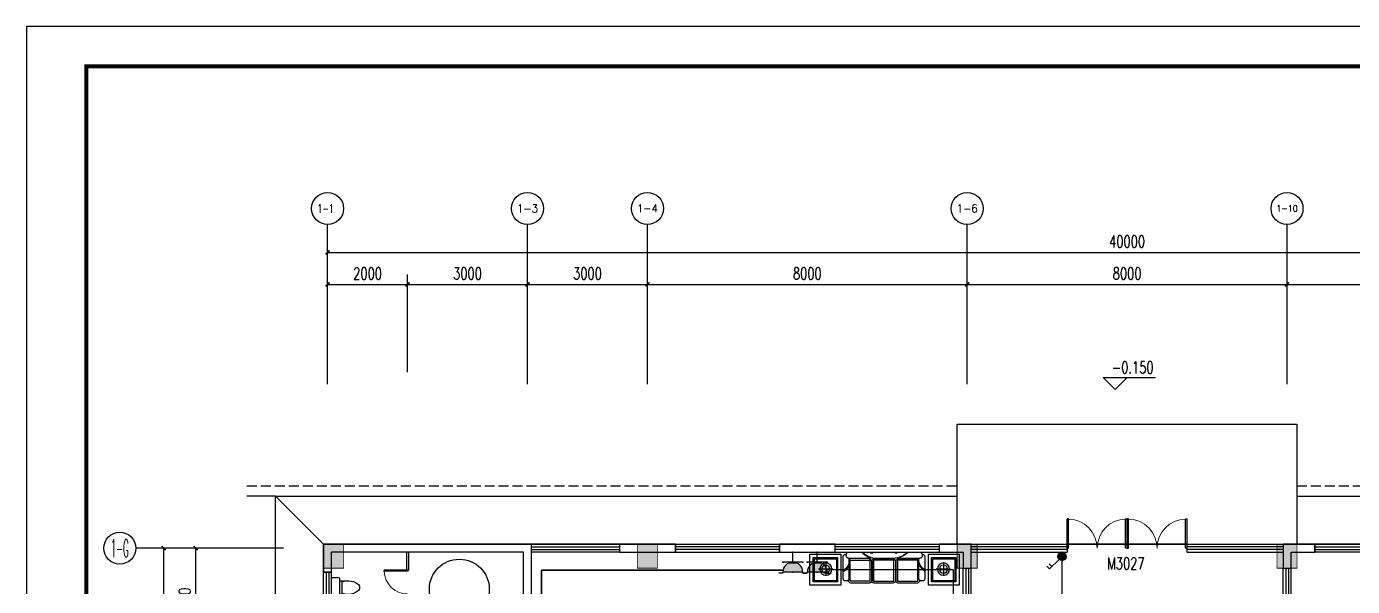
# Model space of a CAD drawing. Extents: x -6243262 to 3079315, y -2914302 to 172723.
# Drawn here: x -2053338 to -2020168, y -705359 to -691350 of the extents above; entities that cross this region are included whole.
import ezdxf
from ezdxf.enums import TextEntityAlignment as Align

# ---------------------------------------------------------------- set-up
doc = ezdxf.new("R2010")
doc.units = 0
doc.header["$LTSCALE"] = 1000
doc.linetypes.add('DASH', pattern=[0.35, 0.25, -0.1])
for name, color, linetype in [('0-柱网', 2, 'Continuous'), ('AXIS', 3, 'Continuous'), ('AXIS_TEXT', 7, 'Continuous'), ('DIM_ELEV', 3, 'Continuous'), ('EQUIP-插座', 3, 'Continuous'), ('EQUIP-照明', 3, 'Continuous'), ('fur', 253, 'Continuous'), ('PUB_TITLE', 4, 'Continuous'), ('TEL_TEXT', 7, 'Continuous'), ('WALL', 9, 'Continuous'), ('WALL-PARAPET', 6, 'Continuous'), ('WINDOW', 4, 'Continuous'), ('WINDOW_TEXT', 7, 'Continuous'), ('WIRE-插座', 5, 'Continuous'), ('WIRE-照明', 1, 'Continuous'), ('洁具', 253, 'Continuous')]:
    doc.layers.add(name, color=color, linetype=linetype)
doc.styles.add('_TCH_AXIS', font='COMPLEX', dxfattribs={"bigfont": 'GBCBIG'})
doc.styles.add('_TCH_DIM', font='SIMPLEX', dxfattribs={"bigfont": 'GBCBIG'})
doc.styles.add('_TCH_DIM_T3', font='SIMPLEX', dxfattribs={"width": 0.705882, "bigfont": 'GBCBIG'})
doc.styles.add('_TCH_WINDOW', font='SIMPLEX', dxfattribs={"height": 3.5, "bigfont": 'GBCBIG'})
doc.styles.add('_TEL_DIM', font='SIMPLEX', dxfattribs={"width": 0.8, "height": 3.5, "bigfont": 'HZTXT'})
doc.styles.add('COMPLEX', font='COMPLEX')
doc.styles.get("Standard").update_dxf_attribs({"font": 'gbenor.shx', "bigfont": 'gbcbig.shx'})
doc.dimstyles.new('_TCH_ARCH&&100', dxfattribs={"dimtxt": 297.5, "dimasz": 100, "dimexe": 250, "dimexo": 300, "dimgap": 126.25, "dimtad": 1, "dimdec": 0, "dimzin": 0, "dimdsep": 46, "dimtxsty": '_TCH_DIM_T3', "dimblk": 'ARCHTICK', "dimcen": 0.09, "dimclrt": 7, "dimazin": 2, "dimtfac": 1, "dimtdec": 0, "dimtix": 1, "dimtmove": 2, "dimatfit": 3, "dimfxl": 0, "dimtolj": 1, "dimtzin": 0, "dimarcsym": 0})

# ---------------------------------------------------------------- blocks, each defined once
blk = doc.blocks.new('$plan$00002641')
at = {"layer": 'fur', "color": 0}
for p, q in [((134, 1786), (134, 1177)), ((743, 1786), (134, 1786)), ((164, 1755), (164, 1207)), ((712, 1755), (164, 1755)), ((712, 1207), (712, 1755)), ((743, 1177), (743, 1786)), ((245, 1472), (588, 1472)), ((422, 1295), (422, 1654)), ((134, 1177), (743, 1177)), ((164, 1207), (712, 1207)), ((61, 960), (91, 960)), ((152, 899), (152, 361)), ((658, 888), (152, 888)), ((161, 389), (161, 843)), ((202, 862), (202, 366)), ((726, 862), (202, 862)), ((726, 366), (726, 862)), ((202, 366), (726, 366)), ((152, 283), (152, -252)), ((161, 254), (161, -210)), ((202, 276), (726, 276)), ((202, -229), (202, 276)), ((221, 328), (719, 328)), ((221, 314), (719, 314)), ((726, 276), (726, -229)), ((152, -330), (152, -881)), ((726, -229), (202, -229)), ((202, -323), (726, -323)), ((202, -833), (202, -323)), ((221, -271), (719, -271)), ((221, -285), (719, -285)), ((726, -323), (726, -833)), ((161, -346), (161, -814)), ((61, -941), (91, -941)), ((658, -858), (152, -858)), ((726, -833), (202, -833)), ((743, -1177), (134, -1177)), ((134, -1177), (134, -1786)), ((712, -1207), (164, -1207)), ((164, -1207), (164, -1755)), ((422, -1650), (422, -1291)), ((712, -1755), (712, -1207)), ((743, -1786), (743, -1177)), ((245, -1473), (588, -1473)), ((134, -1786), (743, -1786)), ((164, -1755), (712, -1755))]:
    blk.add_line(p, q, dxfattribs=at)
for points in [[(824, 1096), (824, 1867), (52, 1867), (52, 1096)], [(824, -1867), (824, -1096), (52, -1096), (52, -1867)]]:
    blk.add_lwpolyline(points, close=True, dxfattribs=at)
blk.add_lwpolyline([(719, -919, 0.207927), (699, -874), (709, -874, 0.414214), (770, -814), (770, -336, 0.414214), (719, -285), (719, -271, 0.354555), (770, -210), (770, 264, 0.414214), (719, 314), (719, 328, 0.414214), (770, 379), (770, 843, 0.414214), (709, 904), (700, 904, 0.207927), (719, 948), (719, 979, 0.414214), (658, 1040), (117, 1040, 0.414214), (56, 979), (56, 960, 0.389489), (0, 899), (0, 365, -0.514939), (0, 279), (0, -248, -0.514939), (0, -333), (0, -881, 0.389489), (56, -941), (56, -949, 0.414214), (117, -1010), (658, -1010, 0.414214), (719, -949), (719, -919)], format="xyb", close=True, dxfattribs=at)
for centre, radius in [((422, 1472), 152), ((422, 1472), 102), ((422, -1473), 152), ((422, -1473), 102)]:
    blk.add_circle(centre, radius, dxfattribs=at)
for centre, radius, start, end in [((165, 1204), 335, 288.8232, 329.8898), ((199, 1204), 335, 288.8232, 329.8898), ((61, 899), 60.9, 90, 94.8786), ((91, 899), 60.9, 0, 90), ((221, 843), 60.9, 133.0161, 180), ((658, 948), 60.9, 270, 313.0161), ((-174, 283), 325, 12.0984, 57.6672), ((-238, 240), 385, 13.8701, 51.8705), ((187, 322), 52.5, 131.9207, 228.0793), ((221, 389), 60.9, 180, 270), ((221, 254), 60.9, 90, 180), ((-383, -184), 542, 314.8957, 345.6532), ((-459, -158), 631, 316.7033, 344.5009), ((187, -291), 52.5, 131.9207, 228.0793), ((221, -210), 60.9, 180, 270), ((221, -346), 60.9, 90, 180), ((61, -881), 60.9, 265.1214, 270), ((91, -881), 60.9, 270, 0), ((221, -814), 60.9, 180, 226.9839), ((165, -1189), 335, 32.2352, 81.9364), ((199, -1189), 335, 32.2352, 81.9364), ((658, -919), 60.9, 46.9839, 90)]:
    blk.add_arc(centre, radius, start, end, dxfattribs=at)
blk = doc.blocks.new('1#柱网')
at = {"layer": '0-柱网'}
for points in [[(494005, 93967), (494005, 93367), (494505, 93367), (494505, 93967)], [(501855, 93967), (501855, 93367), (502355, 93367), (502355, 93967)], [(509855, 93967), (509855, 93367), (510355, 93367), (510355, 93967)], [(517855, 93967), (517855, 93367), (518355, 93367), (518355, 93967)]]:
    blk.add_hatch(color=0, dxfattribs=at).paths.add_polyline_path(points)
at = {"layer": '0-柱网', "color": 0, "const_width": 20}
for points in [[(494005, 93967), (494005, 93367), (494505, 93367), (494505, 93967), (494005, 93967)], [(501855, 93967), (501855, 93367), (502355, 93367), (502355, 93967), (501855, 93967)], [(509855, 93967), (509855, 93367), (510355, 93367), (510355, 93967), (509855, 93967)], [(517855, 93967), (517855, 93367), (518355, 93367), (518355, 93967), (517855, 93967)]]:
    blk.add_lwpolyline(points, dxfattribs=at)
blk = doc.blocks.new('$plan$00002826')
at = {"layer": '洁具', "color": 0}
for p, q in [((-260, -140), (-260, 140)), ((-200, 170), (-200, -170))]:
    blk.add_line(p, q, dxfattribs=at)
blk.add_lwpolyline([(-650, 92, 0.537872), (-650, -92, 0.149947), (-430, -170), (-200, -170), (-200, -220, 0.414214), (-170, -250), (-30, -250, 0.414214), (0, -220), (0, 220, 0.414214), (-30, 250), (-170, 250, 0.414214), (-200, 220), (-200, 170), (-430, 170, 0.149947)], format="xyb", close=True, dxfattribs=at)
for centre, start, end in [((-413, -227), 67.4505, 91.4725), ((-413, 227), 268.6339, 292.5495)]:
    blk.add_arc(centre, 398, start, end, dxfattribs=at)
blk = doc.blocks.new('_AXISO')
at = {"color": 0}
blk.add_circle((0, 0), 0.5, dxfattribs=at)
at = {"layer": 'AXIS_TEXT', "color": 0, "style": 'COMPLEX', "width": 1.041667}
blk.add_attdef('A', text='', height=0.56, dxfattribs=at).set_placement((-0.25, -0.28), (0.25, -0.28), align=Align.FIT)
blk = doc.blocks.new('$WINLIB2D$00000001')
at = {"color": 0}
for points in [[(-0.5, 0.5), (-0.5, -0.5)], [(-0.5, 0.5), (0.5, 0.5)], [(0.5, -0.5), (0.5, 0.5)], [(0.5, 0.1667), (-0.5, 0.1667)], [(0.5, -0.1667), (-0.5, -0.1667)], [(-0.5, -0.5), (0.5, -0.5)]]:
    blk.add_lwpolyline(points, dxfattribs=at)
blk = doc.blocks.new('$DorLib2D$00000002')
at = {"color": 0}
for p, q in [((-0.5, 0), (-0.5, 0.4875)), ((-0.475, 0.4875), (-0.5, 0.4875)), ((-0.475, 0), (-0.475, 0.4875)), ((0.475, 0), (0.475, 0.4875)), ((0.475, 0.4875), (0.5, 0.4875)), ((0.5, 0), (0.5, 0.4875)), ((-0.5, 0), (-0.475, 0)), ((0.5, 0), (0.475, 0))]:
    blk.add_line(p, q, dxfattribs=at)
at = {"color": 0, "lineweight": 13}
for centre, start, end in [((-0.4875, 0), 0, 88.53072), ((0.4875, 0), 91.46928, 180)]:
    blk.add_arc(centre, 0.4875, start, end, dxfattribs=at)
blk = doc.blocks.new('$DorLib2D$00000001')
at = {"color": 0}
for p, q in [((0.45, 0.975), (0.5, 0.975)), ((0.45, 0), (0.45, 0.975)), ((0.5, 0), (0.5, 0.975)), ((0.5, 0), (0.45, 0))]:
    blk.add_line(p, q, dxfattribs=at)
at = {"color": 0, "lineweight": 13}
blk.add_arc((0.475, 0), 0.975, 91.4693, 180, dxfattribs=at)
blk = doc.blocks.new('_ArchTick')
at = {"color": 0, "linetype": 'ByBlock', "const_width": 0.4}
blk.add_lwpolyline([(-0.5, -0.5), (0.5, 0.5)], dxfattribs=at)
blk = doc.blocks.new('*D68')
at = {"layer": 'AXIS', "color": 0, "lineweight": -2, "transparency": 16777216}
for p, q in [((1297695, -767052), (1297695, -763802)), ((1337695, -767052), (1337695, -763802)), ((1297695, -764052), (1337695, -764052))]:
    blk.add_line(p, q, dxfattribs=at)
at = {"layer": 'Defpoints', "color": 0, "transparency": 16777216}
for p in [(1337695, -764052), (1297695, -767352), (1337695, -767352)]:
    blk.add_point(p, dxfattribs=at)
at = {"layer": 'AXIS', "color": 0, "lineweight": -2, "transparency": 16777216, "xscale": 100, "yscale": 100, "zscale": 100, "rotation": 180}
blk.add_blockref('_ArchTick', (1297695, -764052), dxfattribs=at)
at = {"layer": 'AXIS', "color": 0, "lineweight": -2, "transparency": 16777216, "xscale": 100, "yscale": 100, "zscale": 100}
blk.add_blockref('_ArchTick', (1337695, -764052), dxfattribs=at)
at = {"layer": 'AXIS', "color": 7, "transparency": 16777216, "insert": (1317695, -763777), "char_height": 297.5, "attachment_point": 5, "style": '_TCH_DIM_T3'}
blk.add_mtext('\\A1;40000', dxfattribs=at)
blk = doc.blocks.new('*D70')
at = {"layer": 'AXIS', "color": 0, "lineweight": -2, "transparency": 16777216}
for p, q in [((1321695, -767052), (1321695, -764602)), ((1321695, -764852), (1329695, -764852)), ((1329695, -767052), (1329695, -764602))]:
    blk.add_line(p, q, dxfattribs=at)
at = {"layer": 'Defpoints', "color": 0, "transparency": 16777216}
for p in [(1329695, -764852), (1321695, -767352), (1329695, -767352)]:
    blk.add_point(p, dxfattribs=at)
at = {"layer": 'AXIS', "color": 0, "lineweight": -2, "transparency": 16777216, "xscale": 100, "yscale": 100, "zscale": 100, "rotation": 180}
blk.add_blockref('_ArchTick', (1321695, -764852), dxfattribs=at)
at = {"layer": 'AXIS', "color": 0, "lineweight": -2, "transparency": 16777216, "xscale": 100, "yscale": 100, "zscale": 100}
blk.add_blockref('_ArchTick', (1329695, -764852), dxfattribs=at)
at = {"layer": 'AXIS', "color": 7, "transparency": 16777216, "insert": (1325695, -764577), "char_height": 297.5, "attachment_point": 5, "style": '_TCH_DIM_T3'}
blk.add_mtext('\\A1;8000', dxfattribs=at)
blk = doc.blocks.new('*D71')
at = {"layer": 'AXIS', "color": 0, "lineweight": -2, "transparency": 16777216}
for p, q in [((1313695, -767052), (1313695, -764602)), ((1313695, -764852), (1321695, -764852)), ((1321695, -767052), (1321695, -764602))]:
    blk.add_line(p, q, dxfattribs=at)
at = {"layer": 'Defpoints', "color": 0, "transparency": 16777216}
for p in [(1321695, -764852), (1313695, -767352), (1321695, -767352)]:
    blk.add_point(p, dxfattribs=at)
at = {"layer": 'AXIS', "color": 0, "lineweight": -2, "transparency": 16777216, "xscale": 100, "yscale": 100, "zscale": 100, "rotation": 180}
blk.add_blockref('_ArchTick', (1313695, -764852), dxfattribs=at)
at = {"layer": 'AXIS', "color": 0, "lineweight": -2, "transparency": 16777216, "xscale": 100, "yscale": 100, "zscale": 100}
blk.add_blockref('_ArchTick', (1321695, -764852), dxfattribs=at)
at = {"layer": 'AXIS', "color": 7, "transparency": 16777216, "insert": (1317695, -764577), "char_height": 297.5, "attachment_point": 5, "style": '_TCH_DIM_T3'}
blk.add_mtext('\\A1;8000', dxfattribs=at)
blk = doc.blocks.new('*D72')
at = {"layer": 'AXIS', "color": 0, "lineweight": -2, "transparency": 16777216}
for p, q in [((1305695, -767052), (1305695, -764602)), ((1305695, -764852), (1313695, -764852)), ((1313695, -767052), (1313695, -764602))]:
    blk.add_line(p, q, dxfattribs=at)
at = {"layer": 'Defpoints', "color": 0, "transparency": 16777216}
for p in [(1313695, -764852), (1305695, -767352), (1313695, -767352)]:
    blk.add_point(p, dxfattribs=at)
at = {"layer": 'AXIS', "color": 0, "lineweight": -2, "transparency": 16777216, "xscale": 100, "yscale": 100, "zscale": 100, "rotation": 180}
blk.add_blockref('_ArchTick', (1305695, -764852), dxfattribs=at)
at = {"layer": 'AXIS', "color": 0, "lineweight": -2, "transparency": 16777216, "xscale": 100, "yscale": 100, "zscale": 100}
blk.add_blockref('_ArchTick', (1313695, -764852), dxfattribs=at)
at = {"layer": 'AXIS', "color": 7, "transparency": 16777216, "insert": (1309695, -764577), "char_height": 297.5, "attachment_point": 5, "style": '_TCH_DIM_T3'}
blk.add_mtext('\\A1;8000', dxfattribs=at)
blk = doc.blocks.new('*D73')
at = {"layer": 'AXIS', "color": 0, "lineweight": -2, "transparency": 16777216}
for p, q in [((1302695, -767052), (1302695, -764602)), ((1302695, -764852), (1305695, -764852)), ((1305695, -767052), (1305695, -764602))]:
    blk.add_line(p, q, dxfattribs=at)
at = {"layer": 'Defpoints', "color": 0, "transparency": 16777216}
for p in [(1305695, -764852), (1302695, -767352), (1305695, -767352)]:
    blk.add_point(p, dxfattribs=at)
at = {"layer": 'AXIS', "color": 0, "lineweight": -2, "transparency": 16777216, "xscale": 100, "yscale": 100, "zscale": 100, "rotation": 180}
blk.add_blockref('_ArchTick', (1302695, -764852), dxfattribs=at)
at = {"layer": 'AXIS', "color": 0, "lineweight": -2, "transparency": 16777216, "xscale": 100, "yscale": 100, "zscale": 100}
blk.add_blockref('_ArchTick', (1305695, -764852), dxfattribs=at)
at = {"layer": 'AXIS', "color": 7, "transparency": 16777216, "insert": (1304195, -764577), "char_height": 297.5, "attachment_point": 5, "style": '_TCH_DIM_T3'}
blk.add_mtext('\\A1;3000', dxfattribs=at)
blk = doc.blocks.new('*D74')
at = {"layer": 'AXIS', "color": 0, "lineweight": -2, "transparency": 16777216}
for p, q in [((1299695, -767052), (1299695, -764602)), ((1299695, -764852), (1302695, -764852)), ((1302695, -767052), (1302695, -764602))]:
    blk.add_line(p, q, dxfattribs=at)
at = {"layer": 'Defpoints', "color": 0, "transparency": 16777216}
for p in [(1302695, -764852), (1299695, -767352), (1302695, -767352)]:
    blk.add_point(p, dxfattribs=at)
at = {"layer": 'AXIS', "color": 0, "lineweight": -2, "transparency": 16777216, "xscale": 100, "yscale": 100, "zscale": 100, "rotation": 180}
blk.add_blockref('_ArchTick', (1299695, -764852), dxfattribs=at)
at = {"layer": 'AXIS', "color": 0, "lineweight": -2, "transparency": 16777216, "xscale": 100, "yscale": 100, "zscale": 100}
blk.add_blockref('_ArchTick', (1302695, -764852), dxfattribs=at)
at = {"layer": 'AXIS', "color": 7, "transparency": 16777216, "insert": (1301195, -764577), "char_height": 297.5, "attachment_point": 5, "style": '_TCH_DIM_T3'}
blk.add_mtext('\\A1;3000', dxfattribs=at)
blk = doc.blocks.new('*D75')
at = {"layer": 'AXIS', "color": 0, "lineweight": -2, "transparency": 16777216}
for p, q in [((1297695, -767052), (1297695, -764602)), ((1297695, -764852), (1299695, -764852)), ((1299695, -767052), (1299695, -764602))]:
    blk.add_line(p, q, dxfattribs=at)
at = {"layer": 'Defpoints', "color": 0, "transparency": 16777216}
for p in [(1299695, -764852), (1297695, -767352), (1299695, -767352)]:
    blk.add_point(p, dxfattribs=at)
at = {"layer": 'AXIS', "color": 0, "lineweight": -2, "transparency": 16777216, "xscale": 100, "yscale": 100, "zscale": 100, "rotation": 180}
blk.add_blockref('_ArchTick', (1297695, -764852), dxfattribs=at)
at = {"layer": 'AXIS', "color": 0, "lineweight": -2, "transparency": 16777216, "xscale": 100, "yscale": 100, "zscale": 100}
blk.add_blockref('_ArchTick', (1299695, -764852), dxfattribs=at)
at = {"layer": 'AXIS', "color": 7, "transparency": 16777216, "insert": (1298695, -764577), "char_height": 297.5, "attachment_point": 5, "style": '_TCH_DIM_T3'}
blk.add_mtext('\\A1;2000', dxfattribs=at)
blk = doc.blocks.new('*D80')
at = {"layer": 'AXIS', "color": 0, "lineweight": -2, "transparency": 16777216}
for p, q in [((1296295, -771452), (1293345, -771452)), ((1293595, -786952), (1293595, -771452)), ((1296295, -786952), (1293345, -786952))]:
    blk.add_line(p, q, dxfattribs=at)
at = {"layer": 'Defpoints', "color": 0, "transparency": 16777216}
for p in [(1293595, -771452), (1296595, -771452), (1296595, -786952)]:
    blk.add_point(p, dxfattribs=at)
at = {"layer": 'AXIS', "color": 0, "lineweight": -2, "transparency": 16777216, "xscale": 100, "yscale": 100, "zscale": 100}
for p, rotation in [((1293595, -771452), 90), ((1293595, -786952), 270)]:
    blk.add_blockref('_ArchTick', p, dxfattribs=dict(at, rotation=rotation))
at = {"layer": 'AXIS', "color": 7, "transparency": 16777216, "insert": (1293320, -779202), "char_height": 297.5, "attachment_point": 5, "rotation": 90, "style": '_TCH_DIM_T3'}
blk.add_mtext('\\A1;15500', dxfattribs=at)
blk = doc.blocks.new('*D85')
at = {"layer": 'AXIS', "color": 0, "lineweight": -2, "transparency": 16777216}
for p, q in [((1296295, -771452), (1294145, -771452)), ((1294395, -774152), (1294395, -771452)), ((1296295, -774152), (1294145, -774152))]:
    blk.add_line(p, q, dxfattribs=at)
at = {"layer": 'Defpoints', "color": 0, "transparency": 16777216}
for p in [(1294395, -771452), (1296595, -771452), (1296595, -774152)]:
    blk.add_point(p, dxfattribs=at)
at = {"layer": 'AXIS', "color": 0, "lineweight": -2, "transparency": 16777216, "xscale": 100, "yscale": 100, "zscale": 100}
for p, rotation in [((1294395, -771452), 90), ((1294395, -774152), 270)]:
    blk.add_blockref('_ArchTick', p, dxfattribs=dict(at, rotation=rotation))
at = {"layer": 'AXIS', "color": 7, "transparency": 16777216, "insert": (1294120, -772802), "char_height": 297.5, "attachment_point": 5, "rotation": 90, "style": '_TCH_DIM_T3'}
blk.add_mtext('\\A1;2700', dxfattribs=at)
blk = doc.blocks.new('$equip$00001963')
for p, q in [((0.147, 0.356), (0.625, 0.833)), ((0.512, 0.72), (0.653, 0.579)), ((0.625, 0.833), (0.766, 0.692))]:
    blk.add_line(p, q)
blk.add_circle((0, 0.208), 0.208)
for p in [(-0.208, 0.208), (0, 0.417), (0, 0), (0.208, 0.208)]:
    blk.add_point(p)
for points in [[(-0.18, 0.313), (0.18, 0.313), (-0.208, 0.208), (0.208, 0.208)], [(-0.18, 0.104), (0.18, 0.104), (-0.208, 0.208), (0.208, 0.208)], [(-0.104, 0.389), (0.104, 0.389), (-0.18, 0.313), (0.18, 0.313)], [(-0.104, 0.028), (0.104, 0.028), (-0.18, 0.104), (0.18, 0.104)], [(0, 0.417), (0, 0.417), (-0.104, 0.389), (0.104, 0.389)], [(0, 0), (0, 0), (-0.104, 0.028), (0.104, 0.028)]]:
    blk.add_solid(points)
at = {"layer": 'TEL_TEXT', "style": '_TEL_DIM', "flags": 1}
blk.add_attdef('A', text='', height=0.00002, dxfattribs=at).set_placement((0, 0), align=Align.MIDDLE_CENTER)
blk = doc.blocks.new('$equip$00001240')
for p, q in [((-0.5, 1.05), (-0.7, 1.05)), ((-0.5, 1.05), (-0.5, 1)), ((-0.5, 1), (0.5, 1)), ((0.5, 1.05), (0.7, 1.05)), ((0.5, 1.05), (0.5, 1)), ((-0.5, 0.5), (0.5, 0.5)), ((0, 0.5), (0, 0))]:
    blk.add_line(p, q)
blk.add_arc((0, 1), 0.5, 180, 0)
for points in [[(0.433, 0.75), (-0.433, 0.75), (0.5, 1), (-0.5, 1)], [(0.25, 0.567), (-0.25, 0.567), (0.433, 0.75), (-0.433, 0.75)], [(0, 0.5), (0, 0.5), (0.25, 0.567), (-0.25, 0.567)]]:
    blk.add_solid(points)
at = {"layer": 'EQUIP-照明'}
for p in [(0, 1), (-0.5, 0.5), (0, 0), (0.5, 0.5)]:
    blk.add_point(p, dxfattribs=at)
at = {"layer": 'EQUIP-照明', "flags": 9}
blk.add_attdef('A', (0, 0), '', height=0.00002, dxfattribs=at)
blk = doc.blocks.new('11')
at = {"color": 8}
for points in [[(1313445.1, -771352.2), (1313445.1, -768352.2), (1321945.1, -768352.2), (1321945.1, -771352.2)], [(1296395.1, -770152.2), (1295673.7, -770152.2)], [(1321945.1, -770152.2), (1338995.1, -770152.2), (1338995.1, -786752.2), (1322995.1, -786752.2), (1322995.1, -788252.2), (1317395.1, -788252.2), (1317395.1, -786752.2), (1301995.1, -786752.2), (1301995.1, -788252.2), (1296395.1, -788252.2), (1296395.1, -770152.2), (1313445.1, -770152.2)], [(1297595.1, -771352.2), (1296395.1, -770152.2)]]:
    blk.add_lwpolyline(points, dxfattribs=at)
at = {"color": 8, "linetype": 'DASH'}
for points in [[(1295673.7, -769892.2), (1313445.1, -769892.2)], [(1321945.1, -769892.2), (1340016.5, -769892.2)]]:
    blk.add_lwpolyline(points, dxfattribs=at)
at = {"color": 8}
blk.add_lwpolyline([(1297595.1, -771352.2), (1337795.1, -771352.2), (1337795.1, -785552.2), (1321795.1, -785552.2), (1321795.1, -787052.2), (1318595.1, -787052.2), (1318595.1, -785552.2), (1300795.1, -785552.2), (1300795.1, -787052.2), (1297595.1, -787052.2)], close=True, dxfattribs=at)
blk.add_circle((1300989.7, -772476.4), 750, dxfattribs=at)
at = {"layer": 'AXIS', "color": 8}
for p, q in [((1297695.1, -767352.2), (1297695.1, -763352.2)), ((1302695.1, -767352.2), (1302695.1, -763352.2)), ((1305695.1, -767352.2), (1305695.1, -763352.2)), ((1313695.1, -767352.2), (1313695.1, -763352.2)), ((1321695.1, -767352.2), (1321695.1, -763352.2)), ((1296595.1, -771452.2), (1292895.1, -771452.2))]:
    blk.add_line(p, q, dxfattribs=at)
at = {"layer": 'DIM_ELEV', "color": 8}
for p, q in [((1317394.5, -767483.6), (1317094.5, -767183.6)), ((1317094.5, -767183.6), (1318404.3, -767183.6)), ((1317394.5, -767483.6), (1317694.5, -767183.6))]:
    blk.add_line(p, q, dxfattribs=at)
at = {"layer": 'WALL', "color": 8}
for p, q in [((1297595.1, -771352.2), (1297595.1, -772052.2)), ((1302695.1, -771352.2), (1297595.1, -771352.2)), ((1302795.1, -771352.2), (1302695.1, -771352.2)), ((1302795.1, -771552.2), (1302795.1, -771352.2)), ((1306395.1, -771352.2), (1304995.1, -771352.2)), ((1304995.1, -771352.2), (1304995.1, -771552.2)), ((1306395.1, -771552.2), (1306395.1, -771352.2)), ((1310395.1, -771352.2), (1308995.1, -771352.2)), ((1308995.1, -771352.2), (1308995.1, -771552.2)), ((1310395.1, -771552.2), (1310395.1, -771352.2)), ((1313695.1, -771352.2), (1312995.1, -771352.2)), ((1312995.1, -771352.2), (1312995.1, -771552.2)), ((1313795.1, -771352.2), (1313695.1, -771352.2)), ((1313795.1, -771552.2), (1313795.1, -771352.2)), ((1321695.1, -771352.2), (1321595.1, -771352.2)), ((1321595.1, -771352.2), (1321595.1, -771552.2)), ((1322395.1, -771352.2), (1321695.1, -771352.2)), ((1322395.1, -771552.2), (1322395.1, -771352.2)), ((1297795.1, -772052.2), (1297795.1, -771552.2)), ((1302595.1, -771552.2), (1297795.1, -771552.2)), ((1302595.1, -774052.2), (1302595.1, -771552.2)), ((1302795.1, -774152.2), (1302795.1, -771552.2)), ((1304995.1, -771552.2), (1306395.1, -771552.2)), ((1308995.1, -771552.2), (1310395.1, -771552.2)), ((1312995.1, -771552.2), (1313595.1, -771552.2)), ((1313595.1, -771552.2), (1313595.1, -771952.2)), ((1313795.1, -771952.2), (1313795.1, -771552.2)), ((1321595.1, -771552.2), (1321595.1, -771952.2)), ((1321795.1, -771552.2), (1322395.1, -771552.2)), ((1321795.1, -771952.2), (1321795.1, -771552.2)), ((1297595.1, -772052.2), (1297795.1, -772052.2)), ((1313595.1, -771952.2), (1313795.1, -771952.2)), ((1321595.1, -771952.2), (1321795.1, -771952.2))]:
    blk.add_line(p, q, dxfattribs=at)
at = {"layer": 'WALL-PARAPET', "color": 8}
for p, q in [((1299665.1, -771552.2), (1299665.1, -771997.2)), ((1299725.1, -771552.2), (1299665.1, -771552.2)), ((1299725.1, -771997.2), (1299725.1, -771552.2)), ((1299665.1, -771997.2), (1299725.1, -771997.2))]:
    blk.add_line(p, q, dxfattribs=at)
at = {"layer": 'WINDOW', "color": 8}
for p, q in [((1317695.1, -771352.2), (1316195.1, -771352.2)), ((1319195.1, -771352.2), (1317695.1, -771352.2))]:
    blk.add_line(p, q, dxfattribs=at)
at = {"color": 8, "yscale": -1}
for name, p, rotation in [('$plan$00002641', (1311628.1, -771552.2), 270), ('$plan$00002826', (1297795.1, -772435.9), 180)]:
    blk.add_blockref(name, p, dxfattribs=dict(at, rotation=rotation))
at = {"layer": '0-柱网', "color": 8}
blk.add_blockref('1#柱网', (803590.1, -865319.4), dxfattribs=at)
at = {"layer": 'AXIS', "color": 8}
ref = blk.add_blockref('_AXISO', (1297695.1, -762952.2), dxfattribs=dict(at, xscale=800, yscale=800, zscale=800))
ref.add_attrib('A', '1-1 ', dxfattribs={"layer": 'AXIS_TEXT', "height": 216.85, "style": '_TCH_AXIS', "width": 0.649351}).set_placement((1297437, -763060.6), (1297953.3, -763060.6), align=Align.FIT)
ref = blk.add_blockref('_AXISO', (1302695.1, -762952.2), dxfattribs=dict(at, xscale=800, yscale=800, zscale=800))
ref.add_attrib('A', '1-3', dxfattribs={"layer": 'AXIS_TEXT', "height": 199.75, "style": '_TCH_AXIS'}).set_placement((1302433.5, -763052.1), (1302956.7, -763052.1), align=Align.FIT)
ref = blk.add_blockref('_AXISO', (1305695.1, -762952.2), dxfattribs=dict(at, xscale=800, yscale=800, zscale=800))
ref.add_attrib('A', '1-4', dxfattribs={"layer": 'AXIS_TEXT', "height": 193.6, "style": '_TCH_AXIS'}).set_placement((1305432.4, -763049), (1305957.9, -763049), align=Align.FIT)
ref = blk.add_blockref('_AXISO', (1313695.1, -762952.2), dxfattribs=dict(at, xscale=800, yscale=800, zscale=800))
ref.add_attrib('A', '1-6', dxfattribs={"layer": 'AXIS_TEXT', "height": 199.75, "style": '_TCH_AXIS'}).set_placement((1313433.5, -763052.1), (1313956.7, -763052.1), align=Align.FIT)
ref = blk.add_blockref('_AXISO', (1321695.1, -762952.2), dxfattribs=dict(at, xscale=800, yscale=800, zscale=800))
ref.add_attrib('A', '1-10', dxfattribs={"layer": 'AXIS_TEXT', "height": 160.91, "style": '_TCH_AXIS'}).set_placement((1321426.9, -763032.6), (1321963.3, -763032.6), align=Align.FIT)
ref = blk.add_blockref('_AXISO', (1292495.1, -771452.2), dxfattribs=dict(at, xscale=800, yscale=800, zscale=800))
ref.add_attrib('A', '1-G', dxfattribs={"layer": 'AXIS_TEXT', "color": 8, "height": 452.55, "style": '_TCH_AXIS', "width": 0.355932}).set_placement((1292268.8, -771678.5), (1292721.4, -771678.5), align=Align.FIT)
at = {"layer": 'WINDOW', "color": 8}
ref = blk.add_blockref('$DorLib2D$00000002', (1316945.1, -771452.2), dxfattribs=dict(at, xscale=1500, yscale=-1500, zscale=1500, rotation=180))
ref.add_attrib('A', 'M3027', (1317196.7, -771980.8), dxfattribs={"layer": 'WINDOW_TEXT', "color": 8, "height": 297.5, "style": '_TCH_WINDOW', "width": 0.705882})
for name, p, xscale, yscale, zscale, rotation in [('$DorLib2D$00000002', (1318445.1, -771452.2), 1500, -1500, 1500, 180), ('$WINLIB2D$00000001', (1303895.1, -771452.2), 2199.999999988097, -200, 2199.999999988097, 180), ('$WINLIB2D$00000001', (1307695.1, -771452.2), -2600, -200, -2600, 180), ('$WINLIB2D$00000001', (1311695.1, -771452.2), -2600, 200, -2600, 180), ('$WINLIB2D$00000001', (1314995.1, -771452.2), -2399.999999999942, 200, -2399.999999999942, 180), ('$WINLIB2D$00000001', (1320395.1, -771452.2), -2400.000000000058, 200, -2400.000000000058, 180), ('$WINLIB2D$00000001', (1323695.1, -771452.2), 2600, 200, 2600, 180), ('$WINLIB2D$00000001', (1297695.1, -772802.2), 1500, 200, 1500, 90), ('$DorLib2D$00000001', (1299695.1, -772297.2), 600, 600, 600, 90), ('$WINLIB2D$00000001', (1313695.1, -773902.2), 3900.000000002212, -200, 3900.000000002212, 90), ('$WINLIB2D$00000001', (1321695.1, -773902.2), 3900.000000002212, -200, 3900.000000002212, 90)]:
    blk.add_blockref(name, p, dxfattribs=dict(at, xscale=xscale, yscale=yscale, zscale=zscale, rotation=rotation))
at = {"layer": 'DIM_ELEV', "color": 7, "style": '_TCH_DIM', "width": 0.705882}
blk.add_text('-0.150', height=297.5, dxfattribs=at).set_placement((1317314.3, -767078.6))
at = {"layer": 'AXIS', "color": 8}
for p1, p2, distance, picture, middle in [((1297695.1, -767352.2), (1337695.1, -767352.2), 3300, '*D68', (1317695.1, -763777.2)), ((1297695.1, -767352.2), (1299695.1, -767352.2), 2500, '*D75', (1298695.1, -764577.2)), ((1299695.1, -767352.2), (1302695.1, -767352.2), 2500, '*D74', (1301195.1, -764577.2)), ((1302695.1, -767352.2), (1305695.1, -767352.2), 2500, '*D73', (1304195.1, -764577.2)), ((1305695.1, -767352.2), (1313695.1, -767352.2), 2500, '*D72', (1309695.1, -764577.2)), ((1313695.1, -767352.2), (1321695.1, -767352.2), 2500, '*D71', (1317695.1, -764577.2)), ((1321695.1, -767352.2), (1329695.1, -767352.2), 2500, '*D70', (1325695.1, -764577.2)), ((1296595.1, -786952.2), (1296595.1, -771452.2), 3000, '*D80', (1293320.1, -779202.2)), ((1296595.1, -774152.2), (1296595.1, -771452.2), 2200, '*D85', (1294120.1, -772802.2))]:
    dim = blk.add_aligned_dim(p1=p1, p2=p2, distance=distance, dimstyle='_TCH_ARCH&&100', dxfattribs=at)
    dim.commit()
    dim.dimension.update_dxf_attribs({"geometry": picture, "text_midpoint": middle})

msp = doc.modelspace()

# ---------------------------------------------------------------- linework, layer by layer
at = {"layer": 'PUB_TITLE'}
msp.add_lwpolyline([(-2053338.4, -733350.5), (-1993938.4, -733350.5), (-1993938.4, -691350.5), (-2053338.4, -691350.5)], close=True, dxfattribs=at)
at = {"layer": 'PUB_TITLE', "const_width": 100}
msp.add_lwpolyline([(-2051838.4, -732350.5), (-1994938.4, -732350.5), (-1994938.4, -692350.5), (-2051838.4, -692350.5)], close=True, dxfattribs=at)
at = {"layer": 'WIRE-插座', "linetype": 'Continuous', "const_width": 35}
for points in [[(-2040455.9, -708300.4), (-2040455.9, -704950.2)], [(-2040455.9, -704950.2), (-2034411.9, -704950.2)], [(-2033314, -704939.1), (-2030155.6, -704939.7)], [(-2030155.9, -706601.6), (-2030155.6, -704939.7)]]:
    msp.add_lwpolyline(points, dxfattribs=at)
at = {"layer": 'WIRE-照明', "linetype": 'Continuous', "const_width": 35}
msp.add_lwpolyline([(-2027432.8, -706368.2), (-2027432.8, -704709.9)], dxfattribs=at)

# ---------------------------------------------------------------- block references
msp.add_blockref('11', (-3343501, 67050.6))
at = {"layer": 'EQUIP-插座', "xscale": 500, "yscale": 500, "zscale": 500, "rotation": 180}
for p in [(-2034167.2, -704501.6), (-2033556.1, -704501.6)]:
    msp.add_blockref('$equip$00001240', p, dxfattribs=at)
at = {"layer": 'EQUIP-照明', "xscale": 500, "yscale": 500, "zscale": 500, "rotation": 180}
msp.add_blockref('$equip$00001963', (-2027432.8, -704501.6), dxfattribs=at)

doc.saveas('drawing.dxf')
